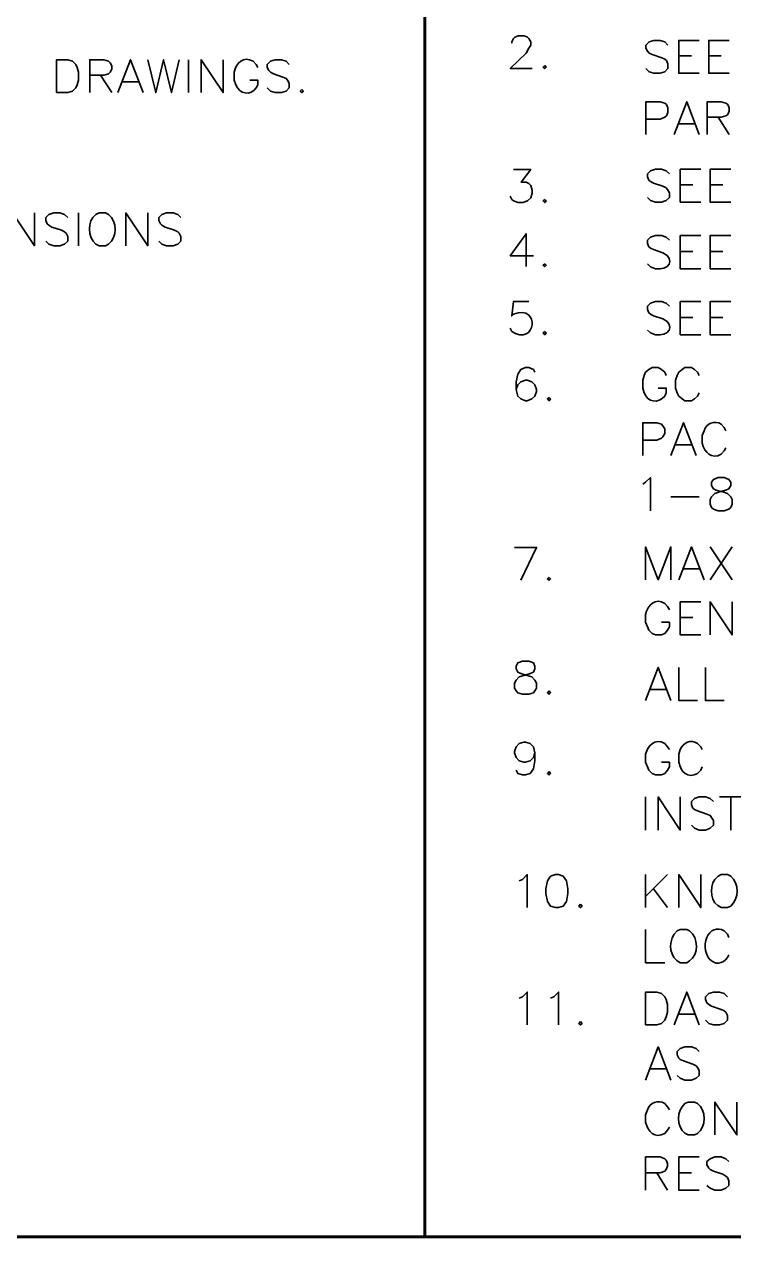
# Model space of a CAD drawing. Header units: inches. Extents: x 5 to 516, y -193 to 129.
# Drawn here: x 98.26 to 106.32, y 5.73 to 19.51 of the extents above; entities that cross this region are included whole.
import ezdxf

# ---------------------------------------------------------------- set-up
doc = ezdxf.new("R2010")
doc.units = ezdxf.units.IN
doc.header["$MEASUREMENT"] = 0
doc.layers.add('PDF_Geometry', color=7, linetype='Continuous')

msp = doc.modelspace()

# ---------------------------------------------------------------- linework, layer by layer
at = {"layer": 'PDF_Geometry', "lineweight": 60}
for points in [[(136.7703009, 28.2343348), (9.7736273, 28.2343348), (9.7736273, 5.734333), (144.7703015, 5.734333)], [(102.8103033, 28.1843351), (102.8103033, 5.7376662), (102.8103033, 28.1843351), (102.8103033, 5.7376662), (102.8103033, 28.2310018)]]:
    msp.add_lwpolyline(points, dxfattribs=at)
at = {"layer": 'PDF_Geometry', "lineweight": 35}
for points in [[(103.7969706, 19.2910018), (103.7969706, 19.3076685), (103.8169706, 19.3443352), (103.8336373, 19.3610018), (103.8703039, 19.3776685), (103.9403039, 19.3776685), (103.9769706, 19.3610018), (103.9936373, 19.3443352), (104.0136373, 19.3076685), (104.0136373, 19.2710018), (103.9936373, 19.2343352), (103.9603039, 19.1810018), (103.7803039, 19.0043351), (104.030304, 19.0043351)], [(105.5736363, 19.2710009), (105.5369697, 19.3076676), (105.4836363, 19.3243343), (105.4136363, 19.3243343), (105.360303, 19.3076676), (105.3236363, 19.2710009), (105.3236363, 19.2343343), (105.340303, 19.2010009), (105.360303, 19.1810009), (105.3936363, 19.1643343), (105.5036363, 19.1276676), (105.5369697, 19.1110009), (105.5569697, 19.0943343), (105.5736363, 19.0576676), (105.5736363, 19.0043343), (105.5369697, 18.9676676), (105.4836363, 18.9510009), (105.4136363, 18.9510009), (105.360303, 18.9676676), (105.3236363, 19.0043343)], [(105.9303048, 18.9510021), (105.6969714, 18.9510021), (105.6969714, 19.3243354), (105.9303048, 19.3243354)], [(106.2703045, 18.9510021), (106.0369712, 18.9510021), (106.0369712, 19.3243354), (106.2703045, 19.3243354)], [(105.6969714, 19.1476675), (105.8403048, 19.1476675)], [(106.0369712, 19.1476675), (106.1803045, 19.1476675)], [(99.0003055, 18.7310008), (99.0003055, 19.1043342), (99.1603055, 19.1043342), (99.2136388, 19.0876675), (99.2336388, 19.0710009), (99.2503055, 19.0343342), (99.2503055, 18.9976675), (99.2336388, 18.9643342), (99.2136388, 18.9443342), (99.1603055, 18.9276675), (99.0003055, 18.9276675)], [(99.320306, 18.7310008), (99.4636394, 19.1043342), (99.6069727, 18.7310008)], [(99.6603058, 19.1043343), (99.7503058, 18.7310009), (99.8403058, 19.1043343), (99.9303058, 18.7310009), (100.0169725, 19.1043343)], [(100.1236372, 19.1043343), (100.1236372, 18.7310009)], [(100.2669715, 18.7310008), (100.2669715, 19.1043342), (100.5169716, 18.7310008), (100.5169716, 19.1043342)], [(100.9103059, 19.0176677), (100.8936392, 19.0510011), (100.8569725, 19.0876677)], [(101.2669716, 19.0510014), (101.2336383, 19.0876681), (101.1803049, 19.1043347), (101.1069716, 19.1043347), (101.0536383, 19.0876681), (101.0169716, 19.0510014), (101.0169716, 19.0176681), (101.0369716, 18.9810014), (101.0536383, 18.9643347), (101.0903049, 18.9443347), (101.1969716, 18.9076681), (101.2336383, 18.8910014), (101.250305, 18.8743347), (101.2669716, 18.8376681), (101.2669716, 18.7843347), (101.2336383, 18.747668), (101.1803049, 18.7310014), (101.1069716, 18.7310014), (101.0536383, 18.747668), (101.0169716, 18.7843347)], [(99.1236372, 18.9276663), (99.2503038, 18.7309996)], [(100.6436392, 18.9643344), (100.6436392, 18.8743344), (100.6603059, 18.821001)], [(100.8936392, 18.7843344), (100.9103059, 18.821001), (100.9103059, 18.8743344), (100.8203059, 18.8743344)], [(99.3736372, 18.8543342), (99.5536372, 18.8543342)], [(105.3236363, 18.2543332), (105.3236363, 18.6276665), (105.4836363, 18.6276665), (105.5369697, 18.6109999), (105.5569697, 18.5943332), (105.5736363, 18.5576665), (105.5736363, 18.5043332), (105.5569697, 18.4676665), (105.5369697, 18.4509999), (105.4836363, 18.4309999), (105.3236363, 18.4309999)], [(105.6436369, 18.2543332), (105.7869702, 18.6276665), (105.9303036, 18.2543332)], [(106.0203052, 18.2543332), (106.0203052, 18.6276665), (106.1803052, 18.6276665), (106.2336385, 18.6109999), (106.2536386, 18.5943332), (106.2703052, 18.5576665), (106.2703052, 18.5209999), (106.2536386, 18.4843332), (106.2336385, 18.4676665), (106.1803052, 18.4509999), (106.0203052, 18.4509999)], [(105.6969714, 18.3776683), (105.8769714, 18.3776683)], [(106.1436369, 18.451002), (106.2703036, 18.2543354)], [(103.8169698, 17.8576674), (104.0136365, 17.8576674), (103.9036365, 17.714334), (103.9603031, 17.714334), (103.9936365, 17.6976674), (104.0136365, 17.6776673), (104.0303031, 17.624334), (104.0303031, 17.5876673), (104.0136365, 17.534334), (103.9769698, 17.5010007), (103.9236365, 17.4810007), (103.8703031, 17.4810007), (103.8169698, 17.5010007), (103.7969698, 17.5176673), (103.7803031, 17.554334)], [(105.5903057, 17.8076677), (105.553639, 17.8443344), (105.5003057, 17.861001), (105.4303057, 17.861001), (105.373639, 17.8443344), (105.3403057, 17.8076677), (105.3403057, 17.7743344), (105.3569724, 17.7376677), (105.373639, 17.721001), (105.4103057, 17.701001), (105.5169724, 17.6676677), (105.553639, 17.6476677), (105.5703057, 17.631001), (105.5903057, 17.5943343), (105.5903057, 17.541001), (105.553639, 17.5043343), (105.5003057, 17.4876677), (105.4303057, 17.4876677), (105.373639, 17.5043343), (105.3403057, 17.541001)], [(105.9469708, 17.4876671), (105.7136374, 17.4876671), (105.7136374, 17.8610005), (105.9469708, 17.8610005)], [(106.2869705, 17.4876671), (106.0536372, 17.4876671), (106.0536372, 17.8610005), (106.2869705, 17.8610005)], [(105.7136374, 17.6843343), (105.8569708, 17.6843343)], [(106.0536372, 17.6843343), (106.1969705, 17.6843343)], [(98.1236371, 16.9910003), (98.1236371, 17.3643337), (98.3736371, 16.9910003), (98.3736371, 17.3643337)], [(98.7503054, 17.3110009), (98.7136388, 17.3476675), (98.6603054, 17.3643342), (98.5903054, 17.3643342), (98.5369721, 17.3476675), (98.5003054, 17.3110009), (98.5003054, 17.2776675), (98.5169721, 17.2410009), (98.5369721, 17.2243342), (98.5703054, 17.2043342), (98.6803054, 17.1676675), (98.7136388, 17.1510008), (98.7336388, 17.1343342), (98.7503054, 17.0976675), (98.7503054, 17.0443342), (98.7136388, 17.0076675), (98.6603054, 16.9910008), (98.5903054, 16.9910008), (98.5369721, 17.0076675), (98.5003054, 17.0443342)], [(98.8736371, 17.3643337), (98.8736371, 16.9910004)], [(99.2136379, 17.3476671), (99.1803045, 17.3643337), (99.1069712, 17.3643337), (99.0703045, 17.3476671), (99.0369712, 17.3110004)], [(99.4103058, 16.9910003), (99.4103058, 17.3643337), (99.6603058, 16.9910003), (99.6603058, 17.3643337)], [(100.0369707, 17.3110009), (100.000304, 17.3476675), (99.9469707, 17.3643342), (99.8736374, 17.3643342), (99.820304, 17.3476675), (99.7869707, 17.3110009), (99.7869707, 17.2776675), (99.8036374, 17.2410009), (99.820304, 17.2243342), (99.8569707, 17.2043342), (99.9636374, 17.1676675), (100.000304, 17.1510008), (100.0169707, 17.1343342), (100.0369707, 17.0976675), (100.0369707, 17.0443342), (100.000304, 17.0076675), (99.9469707, 16.9910008), (99.8736374, 16.9910008), (99.820304, 17.0076675), (99.7869707, 17.0443342)], [(103.9603041, 16.7543348), (103.9603041, 17.1276682), (103.7803041, 16.8776682), (104.0469708, 16.8776682)], [(105.5903057, 17.0543344), (105.553639, 17.0876678), (105.5003057, 17.1076678), (105.4303057, 17.1076678), (105.373639, 17.0876678), (105.3403057, 17.0543344), (105.3403057, 17.0176678), (105.3569724, 16.9810011), (105.373639, 16.9643344), (105.4103057, 16.9476678), (105.5169724, 16.9110011)], [(105.9469708, 16.7310007), (105.7136374, 16.7310007), (105.7136374, 17.1076674), (105.9469708, 17.1076674)], [(106.2869705, 16.7310007), (106.0536372, 16.7310007), (106.0536372, 17.1076674), (106.2869705, 17.1076674)], [(99.1069712, 16.9910004), (99.1803045, 16.9910004), (99.2136379, 17.007667)], [(105.7136374, 16.927667), (105.8569708, 16.927667)], [(106.0536372, 16.927667), (106.1969705, 16.927667)], [(105.4303057, 16.7310011), (105.373639, 16.7510011), (105.3403057, 16.7843344)], [(103.9936395, 16.3576672), (103.8169728, 16.3576672), (103.7969728, 16.1943339), (103.8169728, 16.2143339)], [(105.5903057, 16.3043344), (105.553639, 16.3376677), (105.5003057, 16.3576677), (105.4303057, 16.3576677), (105.373639, 16.3376677), (105.3403057, 16.3043344), (105.3403057, 16.2676677), (105.3569724, 16.231001), (105.373639, 16.2143344), (105.4103057, 16.1943344), (105.5169724, 16.161001)], [(105.9469708, 15.9810006), (105.7136374, 15.9810006), (105.7136374, 16.3576673), (105.9469708, 16.3576673)], [(106.2869705, 15.9810006), (106.0536372, 15.9810006), (106.0536372, 16.3576673), (106.2869705, 16.3576673)], [(105.7136374, 16.1776669), (105.8569708, 16.1776669)], [(106.0536372, 16.1776669), (106.1969705, 16.1776669)], [(103.7969728, 16.0176672), (103.7803061, 16.0543339)], [(105.4303057, 15.981001), (105.373639, 16.001001), (105.3403057, 16.0343344)], [(104.0603034, 15.5543343), (104.0436367, 15.5876677), (103.9903034, 15.6076677), (103.9536367, 15.6076677), (103.9003034, 15.5876677), (103.8669701, 15.5343343), (103.8469701, 15.4443343), (103.8469701, 15.3576676), (103.8669701, 15.2843343), (103.9003034, 15.251001), (103.9536367, 15.231001), (103.9736367, 15.231001), (104.0269701, 15.251001), (104.0603034, 15.2843343), (104.0803034, 15.3376676), (104.0803034, 15.3576676), (104.0603034, 15.411001), (104.0269701, 15.4443343), (103.9736367, 15.4643343), (103.9536367, 15.4643343), (103.9003034, 15.4443343), (103.8669701, 15.411001), (103.8469701, 15.3576676)], [(105.5536371, 15.5176674), (105.5369705, 15.5543341), (105.5003038, 15.5876675), (105.4636371, 15.6076675), (105.3936371, 15.6076675), (105.3569705, 15.5876675), (105.3203038, 15.5543341), (105.3036371, 15.5176674), (105.2869705, 15.4643341), (105.2869705, 15.3743341), (105.3036371, 15.3210008)], [(105.9303055, 15.5176674), (105.9103055, 15.5543341), (105.8736388, 15.5876675), (105.8403055, 15.6076675), (105.7669721, 15.6076675), (105.7336388, 15.5876675), (105.6969721, 15.5543341), (105.6803054, 15.5176674), (105.6603054, 15.4643341), (105.6603054, 15.3743341), (105.6803054, 15.3210008), (105.6969721, 15.2843341), (105.7336388, 15.2510008), (105.7669721, 15.2310008), (105.8403055, 15.2310008), (105.8736388, 15.2510008), (105.9103055, 15.2843341), (105.9303055, 15.3210008)], [(105.5369705, 15.2843341), (105.5536371, 15.3210008), (105.5536371, 15.3743341), (105.4636371, 15.3743341)], [(105.2869711, 14.6076671), (105.2869711, 14.9810005), (105.4469711, 14.9810005), (105.5003045, 14.9643338), (105.5169711, 14.9443338), (105.5369711, 14.9110005), (105.5369711, 14.8576671), (105.5169711, 14.8210005), (105.5003045, 14.8043338), (105.4469711, 14.7843338), (105.2869711, 14.7843338)], [(105.6069717, 14.6076671), (105.750305, 14.9810005), (105.8936384, 14.6076671)], [(105.9836366, 14.8910008), (105.9636366, 14.8376675), (105.9636366, 14.7476675)], [(106.2336367, 14.8910008), (106.2136366, 14.9276675), (106.1803033, 14.9643341)], [(105.6603063, 14.7310005), (105.8403063, 14.7310005)], [(106.1803033, 14.6243341), (106.2136366, 14.6610008), (106.2336367, 14.6943341)], [(105.2869711, 14.2843342), (105.3203045, 14.3043342), (105.3736378, 14.3576675), (105.3736378, 13.9810008)], [(105.6069717, 14.1410007), (105.9303051, 14.1410007)], [(103.9003031, 13.1910003), (104.0803031, 13.5643337), (103.8303031, 13.5643337)], [(105.3203065, 13.1976667), (105.3203065, 13.5710001), (105.4636398, 13.1976667), (105.6069732, 13.5710001), (105.6069732, 13.1976667)], [(105.6969714, 13.1976667), (105.8403048, 13.5710001), (105.9836381, 13.1976667)], [(106.0536372, 13.5710002), (106.3036372, 13.1976668)], [(106.3036372, 13.5710002), (106.0536372, 13.1976668)], [(105.750306, 13.3210001), (105.930306, 13.3210001)], [(105.9469708, 12.5710001), (105.7136374, 12.5710001), (105.7136374, 12.9476668), (105.9469708, 12.9476668)], [(106.0536372, 12.5710001), (106.0536372, 12.9476668), (106.3036372, 12.5710001), (106.3036372, 12.9476668)], [(105.5903057, 12.857667), (105.5703057, 12.8943336), (105.5369724, 12.927667)], [(105.3203057, 12.8043336), (105.3203057, 12.7143336), (105.3403057, 12.6610003), (105.3569724, 12.6243336), (105.393639, 12.5876669), (105.4303057, 12.5710003), (105.5003057, 12.5710003), (105.5369724, 12.5876669), (105.5703057, 12.6243336), (105.5903057, 12.6610003), (105.5903057, 12.7143336), (105.5003057, 12.7143336)], [(105.7136374, 12.7676672), (105.8569708, 12.7676672)], [(105.3203065, 11.8276673), (105.4636398, 12.2010006), (105.6069732, 11.8276673)], [(105.6969714, 12.2010007), (105.6969714, 11.8276673), (105.9103048, 11.8276673)], [(106.000306, 12.2010007), (106.000306, 11.8276673), (106.2136394, 11.8276673)], [(105.3769709, 11.9510007), (105.5536375, 11.9510007)], [(104.0603034, 11.2310002), (104.0436367, 11.1776669), (104.0069701, 11.1410002), (103.9536367, 11.1243336), (103.9369701, 11.1243336), (103.8836367, 11.1410002), (103.8469701, 11.1776669), (103.8303034, 11.2310002), (103.8303034, 11.2476669), (103.8469701, 11.3010002), (103.8836367, 11.3376669), (103.9369701, 11.3543336), (103.9536367, 11.3543336), (104.0069701, 11.3376669), (104.0436367, 11.3010002), (104.0603034, 11.2310002), (104.0603034, 11.1410002), (104.0436367, 11.0510002), (104.0069701, 10.9976669), (103.9536367, 10.9810002), (103.9203034, 10.9810002), (103.8669701, 10.9976669), (103.8469701, 11.0343336)], [(105.5903057, 11.2676671), (105.5703057, 11.3010004), (105.5369724, 11.3376671)], [(105.9636374, 11.2676671), (105.9469708, 11.3010004), (105.9103041, 11.3376671)], [(105.3203057, 11.2143338), (105.3203057, 11.1243338), (105.3403057, 11.0710004), (105.3569724, 11.0343338), (105.393639, 10.9976671), (105.4303057, 10.9810004), (105.5003057, 10.9810004), (105.5369724, 10.9976671), (105.5703057, 11.0343338), (105.5903057, 11.0710004), (105.5903057, 11.1243338), (105.5003057, 11.1243338)], [(105.7136374, 11.2676671), (105.6969708, 11.2143338), (105.6969708, 11.1243338)], [(105.9103041, 10.9976671), (105.9469708, 11.0343338), (105.9636374, 11.0710004)], [(105.3203065, 10.7310002), (105.3203065, 10.3543335)], [(105.4636374, 10.3543336), (105.4636374, 10.7310003), (105.7136374, 10.3543336), (105.7136374, 10.7310003)], [(106.0903057, 10.6776665), (106.0536391, 10.7143332), (106.0003057, 10.7309998), (105.9303057, 10.7309998), (105.8769724, 10.7143332), (105.8403057, 10.6776665), (105.8403057, 10.6409998), (105.8569724, 10.6043331), (105.8769724, 10.5876665), (105.9103057, 10.5709998), (106.0169724, 10.5343331), (106.0536391, 10.5176665), (106.0703057, 10.4976665), (106.0903057, 10.4643331), (106.0903057, 10.4109998), (106.0536391, 10.3743331), (106.0003057, 10.3543331), (105.9303057, 10.3543331), (105.8769724, 10.3743331), (105.8403057, 10.4109998)], [(106.1603063, 10.7310002), (106.4103063, 10.7310002)], [(106.2869712, 10.7310002), (106.2869712, 10.3543335)], [(103.8836371, 9.7776666), (103.9203038, 9.7943333), (103.9736371, 9.8476666), (103.9736371, 9.4743332)], [(105.3203065, 9.8476671), (105.3203065, 9.4743338)], [(105.5703065, 9.8476671), (105.3203065, 9.5976671)], [(105.6969714, 9.4743337), (105.6969714, 9.8476671), (105.9469715, 9.4743337), (105.9469715, 9.8476671)], [(106.2869722, 9.8310005), (106.2503055, 9.8476671), (106.1803055, 9.8476671), (106.1436388, 9.8310005), (106.1069721, 9.7943338)], [(105.4103062, 9.6876668), (105.5703062, 9.4743335)], [(106.1803055, 9.4743338), (106.2503055, 9.4743338), (106.2869722, 9.4910004)], [(105.3203065, 9.2243337), (105.3203065, 8.847667), (105.5369732, 8.847667)], [(105.8203041, 9.207667), (105.7869708, 9.2243337), (105.7136374, 9.2243337), (105.6803041, 9.207667), (105.6436374, 9.1710003)], [(106.266972, 9.1343331), (106.2503054, 9.1709998), (106.2136387, 9.2076664)], [(105.7136374, 8.847667), (105.7869708, 8.847667), (105.8203041, 8.867667)], [(103.8836371, 8.4443331), (103.9203038, 8.4609998), (103.9736371, 8.5143331), (103.9736371, 8.1409998)], [(104.2403029, 8.4443331), (104.2769696, 8.4609998), (104.3303029, 8.5143331), (104.3303029, 8.1409998)], [(105.6436369, 8.1410003), (105.7869702, 8.5143336), (105.9303036, 8.1410003)], [(106.250306, 8.461), (106.2136394, 8.4976666), (106.160306, 8.5143333), (106.090306, 8.5143333), (106.0369727, 8.4976666), (106.000306, 8.461), (106.000306, 8.4276666), (106.0169727, 8.391), (106.0369727, 8.371), (106.070306, 8.3543333), (106.180306, 8.3176666), (106.2136394, 8.301), (106.2336394, 8.2843333), (106.250306, 8.2476666), (106.250306, 8.1943333), (106.2136394, 8.1576666), (106.160306, 8.141), (106.090306, 8.141), (106.0369727, 8.1576666), (106.000306, 8.1943333)], [(105.6969714, 8.2643337), (105.8769714, 8.2643337)], [(105.3203065, 7.5143336), (105.4636398, 7.8910003), (105.6069732, 7.5143336)], [(105.9303055, 7.8376665), (105.8936388, 7.8709999), (105.8403055, 7.8909999), (105.7669721, 7.8909999), (105.7136388, 7.8709999), (105.6803054, 7.8376665), (105.6803054, 7.8009999), (105.6969721, 7.7643332), (105.7136388, 7.7476665), (105.7503054, 7.7309999), (105.8569721, 7.6943332), (105.8936388, 7.6776665), (105.9103055, 7.6576665), (105.9303055, 7.6209998), (105.9303055, 7.5676665), (105.8936388, 7.5343332), (105.8403055, 7.5143332), (105.7669721, 7.5143332), (105.7136388, 7.5343332), (105.6803054, 7.5676665)], [(105.3769709, 7.6410002), (105.5536375, 7.6410002)], [(105.9103038, 7.2476669), (105.8769705, 7.2643336), (105.8036372, 7.2643336), (105.7669705, 7.2476669), (105.7336372, 7.2110003)], [(106.1069717, 6.8910002), (106.1069717, 7.2643335), (106.3569718, 6.8910002), (106.3569718, 7.2643335)], [(105.5369724, 6.9076663), (105.5703057, 6.944333), (105.5903057, 6.9809997)], [(105.8036372, 6.8910002), (105.8769705, 6.8910002), (105.9103038, 6.9076669)], [(105.3203065, 6.2643335), (105.3203065, 6.6410002), (105.4836398, 6.6410002), (105.5369732, 6.6210002), (105.5536399, 6.6043335), (105.5703065, 6.5676669), (105.5703065, 6.5343335), (105.5536399, 6.4976669), (105.5369732, 6.4810002), (105.4836398, 6.4610002), (105.3203065, 6.4610002)], [(105.9303048, 6.2643335), (105.6969714, 6.2643335), (105.6969714, 6.6410002), (105.9303048, 6.6410002)], [(106.266972, 6.5876664), (106.2336387, 6.6209998), (106.1803053, 6.6409998), (106.106972, 6.6409998), (106.0536387, 6.6209998), (106.016972, 6.5876664), (106.016972, 6.5509998), (106.036972, 6.5143331), (106.0536387, 6.4976664), (106.0903053, 6.4809998), (106.196972, 6.4443331), (106.2336387, 6.4243331), (106.2503054, 6.4076664), (106.266972, 6.3709997), (106.266972, 6.3176664), (106.2336387, 6.2843331), (106.1803053, 6.2643331), (106.106972, 6.2643331), (106.0536387, 6.2843331), (106.016972, 6.3176664)], [(105.4469714, 6.4609998), (105.5703048, 6.2643331)], [(105.6969714, 6.4609998), (105.8403048, 6.4609998)]]:
    msp.add_lwpolyline(points, dxfattribs=at)
for points in [[(98.6236371, 18.7310008), (98.6236371, 19.1043342), (98.7503038, 19.1043342), (98.8036371, 19.0876675), (98.8403038, 19.0510009), (98.8569705, 19.0176675), (98.8736371, 18.9643342), (98.8736371, 18.8743342), (98.8569705, 18.8210008), (98.8403038, 18.7843342), (98.8036371, 18.7476675), (98.7503038, 18.7310008)], [(104.1736389, 19.0410018), (104.1536389, 19.0210018), (104.1736389, 19.0043351), (104.1903056, 19.0210018)], [(101.4103059, 18.7676677), (101.3936392, 18.7476677), (101.4103059, 18.731001), (101.4303059, 18.7476677)], [(104.1736389, 17.5176676), (104.1536389, 17.5010009), (104.1736389, 17.4810009), (104.1903056, 17.5010009)], [(104.1736389, 16.7876676), (104.1536389, 16.7710009), (104.1736389, 16.7543342), (104.1903056, 16.7710009)], [(104.1736389, 16.0176675), (104.1536389, 16.0010008), (104.1736389, 15.9810008), (104.1903056, 16.0010008)], [(104.2236369, 15.2676674), (104.2036369, 15.2510008), (104.2236369, 15.2310008), (104.2403036, 15.2510008)], [(106.1436369, 14.3576671), (106.0903036, 14.3376671), (106.0703036, 14.3043337), (106.0703036, 14.2676671), (106.0903036, 14.2310004), (106.1236369, 14.2143337), (106.1969703, 14.1943337), (106.2503036, 14.1776671), (106.2869703, 14.1410004), (106.3036369, 14.1076671), (106.3036369, 14.0543337), (106.2869703, 14.0176671), (106.2669703, 13.9976671), (106.2136369, 13.9810004), (106.1436369, 13.9810004), (106.0903036, 13.9976671), (106.0703036, 14.0176671), (106.0536369, 14.0543337), (106.0536369, 14.1076671), (106.0703036, 14.1410004), (106.1069702, 14.1776671), (106.1603036, 14.1943337), (106.2336369, 14.2143337), (106.2669703, 14.2310004), (106.2869703, 14.2676671), (106.2869703, 14.3043337), (106.2669703, 14.3376671), (106.2136369, 14.3576671)], [(104.2236369, 13.224334), (104.2036369, 13.2076673), (104.2236369, 13.1910007), (104.2403036, 13.2076673)], [(103.9203057, 12.2743336), (103.8669724, 12.2543336), (103.8469724, 12.2176669), (103.8469724, 12.1843336), (103.8669724, 12.1476669), (103.9003057, 12.1310002), (103.973639, 12.1110002), (104.0269724, 12.0943336), (104.0603057, 12.0576669), (104.0803057, 12.0243336), (104.0803057, 11.9676669), (104.0603057, 11.9343336), (104.0436391, 11.9143336), (103.9903057, 11.8976669), (103.9203057, 11.8976669), (103.8669724, 11.9143336), (103.8469724, 11.9343336), (103.8303057, 11.9676669), (103.8303057, 12.0243336), (103.8469724, 12.0576669), (103.883639, 12.0943336), (103.9369724, 12.1110002), (104.0069724, 12.1310002), (104.0436391, 12.1476669), (104.0603057, 12.1843336), (104.0603057, 12.2176669), (104.0436391, 12.2543336), (103.9903057, 12.2743336)], [(104.2236369, 11.9343338), (104.2036369, 11.9143338), (104.2236369, 11.8976672), (104.2403036, 11.9143338)], [(104.2236369, 11.0176671), (104.2036369, 10.9976671), (104.2236369, 10.9810004), (104.2403036, 10.9976671)], [(104.2936374, 9.8476671), (104.2403041, 9.8310005), (104.2036374, 9.7776671), (104.1869708, 9.6876671), (104.1869708, 9.6343338), (104.2036374, 9.5443338), (104.2403041, 9.4910004), (104.2936374, 9.4743338), (104.3303041, 9.4743338), (104.3836375, 9.4910004), (104.4203041, 9.5443338), (104.4369708, 9.6343338), (104.4369708, 9.6876671), (104.4203041, 9.7776671), (104.3836375, 9.8310005), (104.3303041, 9.8476671)], [(104.580306, 9.5109997), (104.560306, 9.4909997), (104.580306, 9.4743331), (104.5969727, 9.4909997)], [(105.3203065, 8.1410003), (105.3203065, 8.5143336), (105.4469732, 8.5143336), (105.5003065, 8.497667), (105.5369732, 8.4610003), (105.5536399, 8.4276669), (105.5703065, 8.3710003), (105.5703065, 8.2843336), (105.5536399, 8.2310003), (105.5369732, 8.1943336), (105.5003065, 8.1576669), (105.4469732, 8.1410003)], [(104.580306, 8.1776663), (104.560306, 8.1576663), (104.580306, 8.1409996), (104.5969727, 8.1576663)]]:
    msp.add_lwpolyline(points, close=True, dxfattribs=at)
msp.add_lwpolyline([(105.5903057, 7.174333), (105.5703057, 7.2109997), (105.5369724, 7.2476663, 0.5082930305), (105.3403057, 7.174333), (105.3203057, 7.1209997), (105.3203057, 7.034333)], format="xyb", dxfattribs=at)
msp.add_ellipse((106.142261, 9.0366464), major_axis=(0.0030839, 0.1943231), ratio=0.7497252857, start_param=1.05601216, end_param=4.1898888075, dxfattribs=at)
for points in [[(100.8569725, 19.0876677), (100.7478059, 19.1510566), (100.6640281, 19.0686122), (100.6436392, 18.9643344)], [(100.6603059, 18.821001), (100.7021947, 18.7097788), (100.8267503, 18.6931677), (100.8936392, 18.7843344)], [(99.0369712, 17.3110004), (98.9639156, 17.2225004), (98.9930823, 17.0233337), (99.1069712, 16.9910004)], [(99.2136379, 17.007667), (99.3136934, 17.0893337), (99.3181934, 17.2648337), (99.2136379, 17.3476671)], [(105.5169724, 16.9110011), (105.6699724, 16.8344455), (105.579639, 16.7061122), (105.4303057, 16.7310011)], [(103.8169728, 16.2143339), (104.1346395, 16.3328339), (104.0740839, 15.837945), (103.7969728, 16.0176672)], [(105.5169724, 16.161001), (105.6699724, 16.0844455), (105.579639, 15.9561121), (105.4303057, 15.981001)], [(105.3036371, 15.3210008), (105.3411371, 15.2156674), (105.4649705, 15.1915563), (105.5369705, 15.2843341)], [(106.1803033, 14.9643341), (106.1035811, 15.0136675), (106.0088589, 14.9759453), (105.9836366, 14.8910008)], [(105.9636366, 14.7476675), (105.9897477, 14.6421674), (106.0676922, 14.5606119), (106.1803033, 14.6243341)], [(105.5369724, 12.927667), (105.435639, 12.9998336), (105.341139, 12.9082225), (105.3203057, 12.8043336)], [(105.5369724, 11.3376671), (105.4251946, 11.4000005), (105.3458057, 11.3201671), (105.3203057, 11.2143338)], [(105.9103041, 11.3376671), (105.830693, 11.3888893), (105.7500819, 11.3489449), (105.7136374, 11.2676671)], [(105.6969708, 11.1243338), (105.715693, 11.0206671), (105.8008597, 10.931056), (105.9103041, 10.9976671)], [(106.1069721, 9.7943338), (106.0379166, 9.6959449), (106.057361, 9.5188893), (106.1803055, 9.4743338)], [(106.2869722, 9.4910004), (106.3839166, 9.5751116), (106.3877499, 9.7463338), (106.2869722, 9.8310005)], [(106.2136387, 9.2076664), (106.1349165, 9.2589998), (106.0491942, 9.2185553), (106.016972, 9.1343331)], [(105.6436374, 9.1710003), (105.5764707, 9.067167), (105.5921374, 8.902167), (105.7136374, 8.847667)], [(105.8203041, 8.867667), (105.9245819, 8.9353892), (105.9211374, 9.1367781), (105.8203041, 9.207667)], [(105.7336372, 7.2110003), (105.6621927, 7.1170002), (105.6887483, 6.9257225), (105.8036372, 6.8910002)], [(105.9103038, 6.9076669), (106.0118594, 6.9894447), (106.0118594, 7.1658891), (105.9103038, 7.2476669)], [(105.3203057, 7.034333), (105.3465279, 6.9265552), (105.4209168, 6.8448885), (105.5369724, 6.9076663)]]:
    msp.add_open_spline(points, degree=3, dxfattribs=at)

doc.saveas('drawing.dxf')
